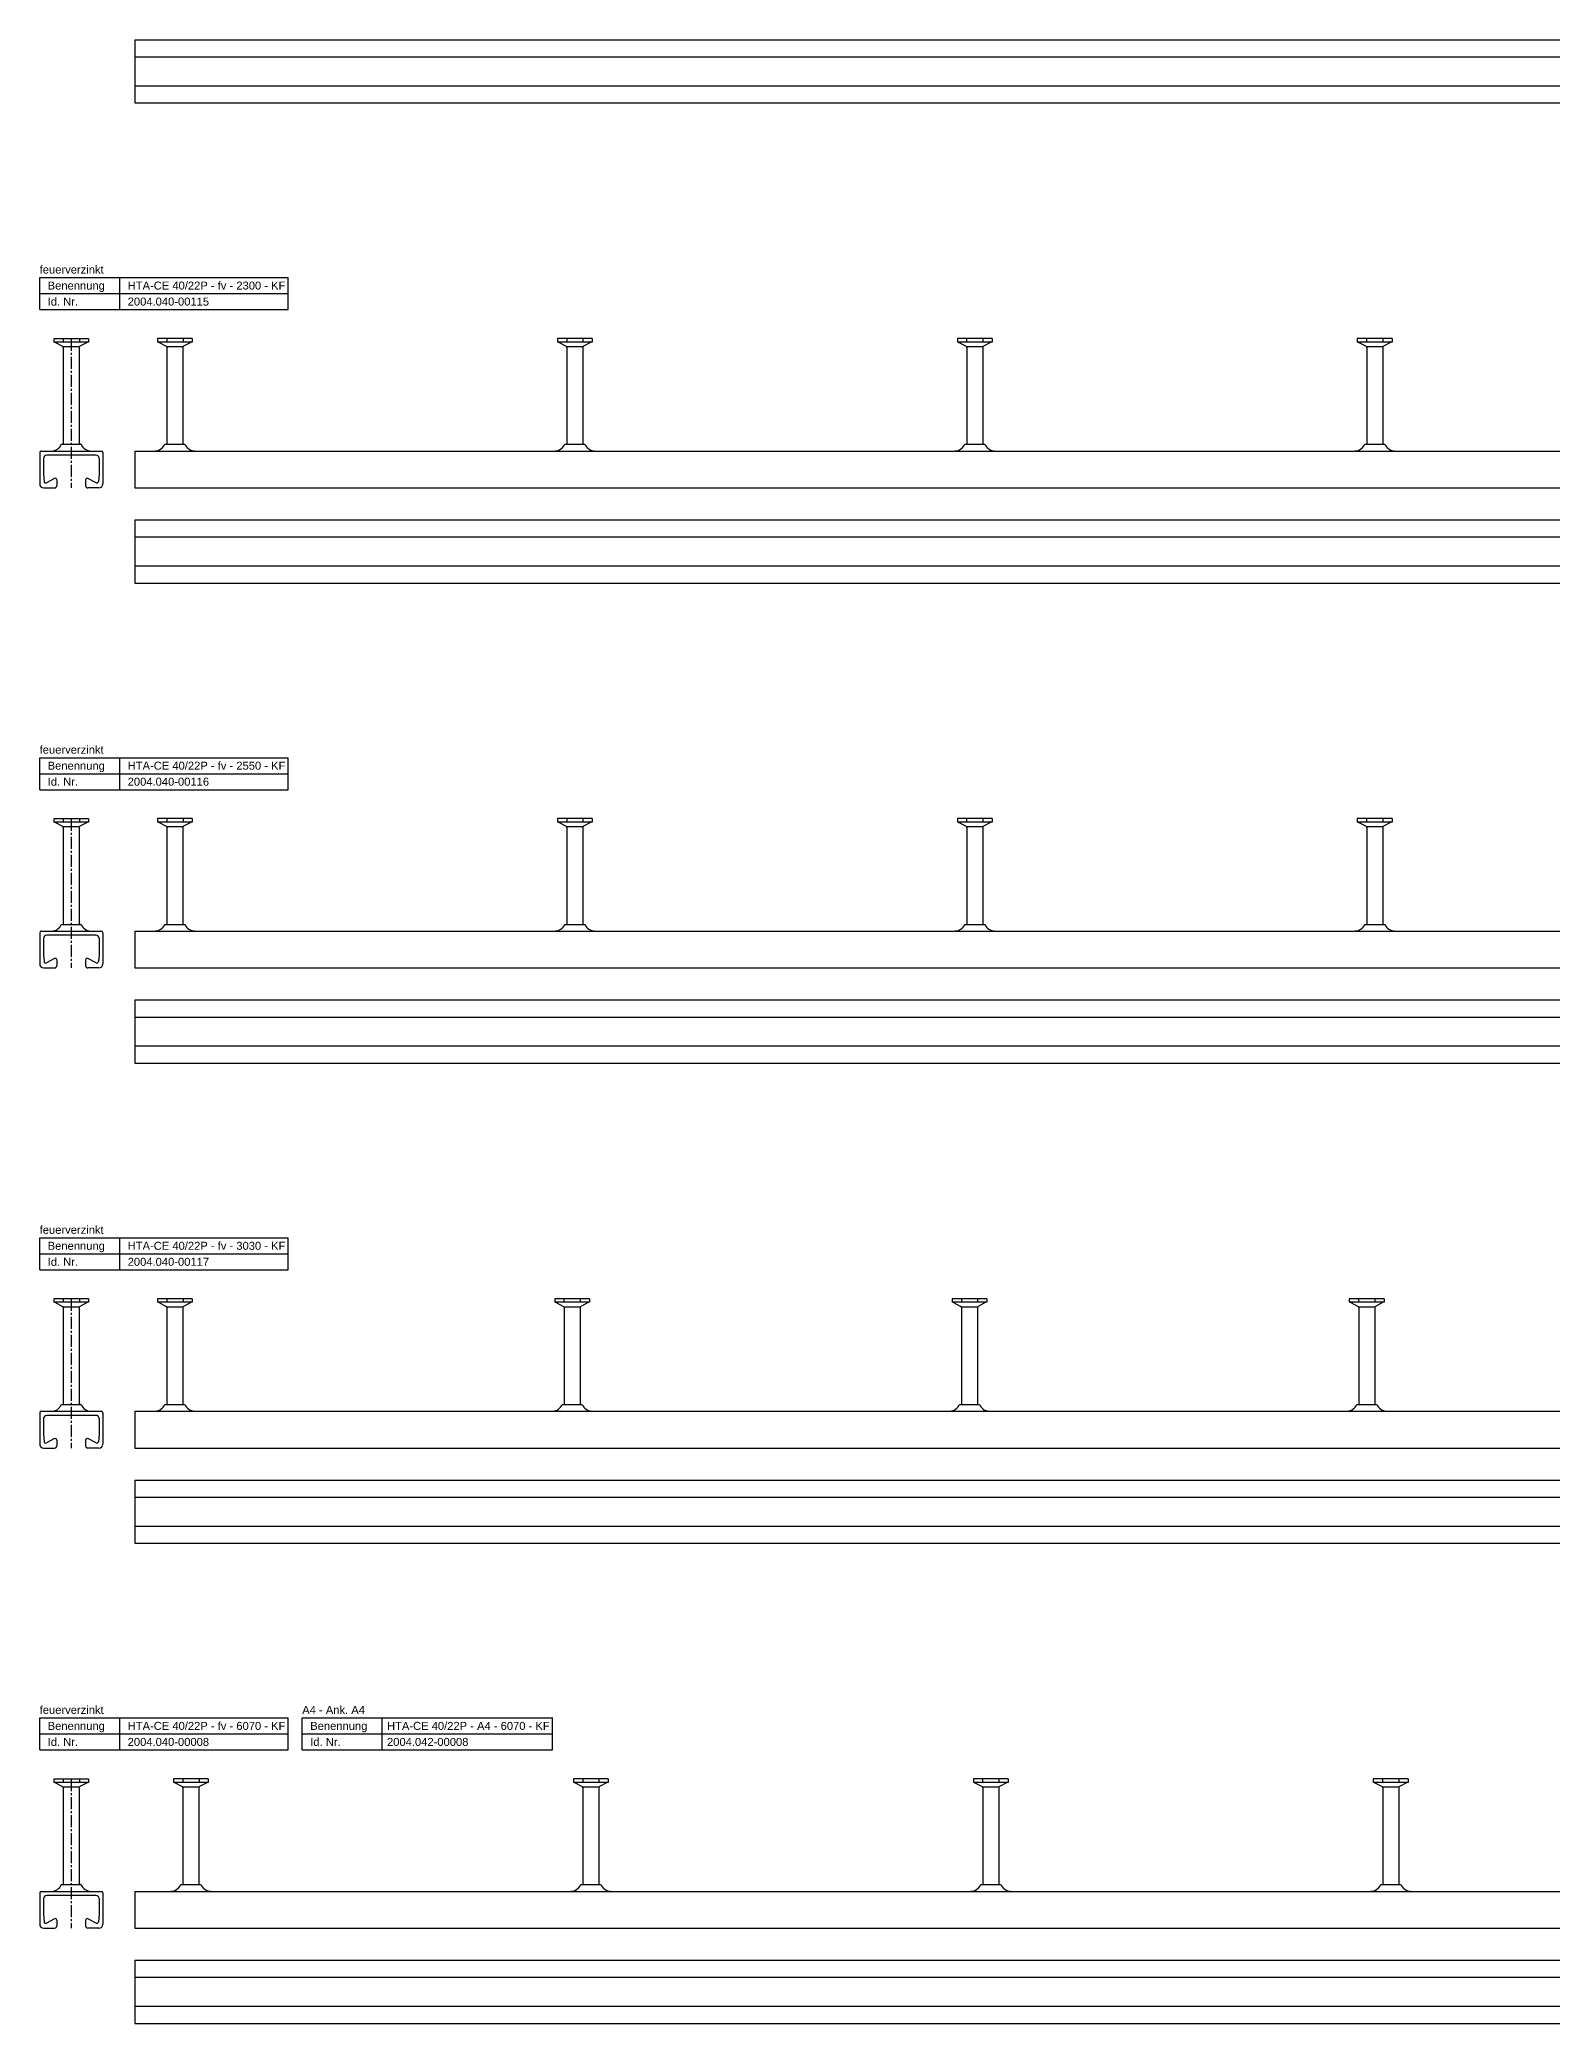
# Model space of a CAD drawing. Header units: millimetres. Extents: x 7205 to 13335, y -2256 to 2742.
# Drawn here: x 7205 to 8151, y -2256 to -1017 of the extents above; entities that cross this region are included whole.
import ezdxf

# ---------------------------------------------------------------- set-up
doc = ezdxf.new("R2010")
doc.units = ezdxf.units.MM
doc.header["$LTSCALE"] = 10
doc.header["$PDMODE"] = 35
doc.linetypes.add('MITTE2', pattern=[1.125, 0.75, -0.125, 0.125, -0.125])
doc.layers.get('DEFPOINTS').update_dxf_attribs({"linetype": 'CONTINUOUS'})
for name, color, linetype in [('ACHSEN', 1, 'MITTE2'), ('HALFEN', 2, 'CONTINUOUS'), ('TEXT3', 3, 'CONTINUOUS')]:
    doc.layers.add(name, color=color, linetype=linetype)
doc.styles.add('ARIAL50', font='arial.ttf', dxfattribs={"height": 5})

# ---------------------------------------------------------------- blocks, each defined once
blk = doc.blocks.new('*U3')
at = {"layer": 'HALFEN'}
for p, q in [((-10.9, 35.1), (-10.9, 32.9)), ((10.9, 35.1), (-10.9, 35.1)), ((10.9, 32.9), (-10.9, 32.9)), ((-10.3, 32.9), (-5.4, 30.3)), ((-5.1, 35), (-5.1, 33.1)), ((-5, 29.6), (-5, -30.9)), ((-4.8, 30.1), (4.8, 30.1)), ((5, 29.6), (5, -30.9)), ((5.1, 35), (5.1, 33.1)), ((10.3, 32.9), (5.4, 30.3)), ((10.9, 35.1), (10.9, 32.9)), ((-6.2, -30.9), (6.2, -30.9))]:
    blk.add_line(p, q, dxfattribs=at)
for centre, radius, start, end in [((-5.8, 29.6), 0.8, 0, 62.3005), ((5.8, 29.6), 0.8, 117.6995, 180), ((-12.5, -28.4), 6.7, 270.9954, 338.0812), ((12.5, -28.4), 6.7, 201.9188, 269.0046)]:
    blk.add_arc(centre, radius, start, end, dxfattribs=at)
at = {"layer": 'TEXT3'}
blk.add_line((-6.2, -30.9), (-5.7, -30.9), dxfattribs=at)
blk = doc.blocks.new('*U4')
at = {"layer": 'HALFEN', "color": 0, "linetype": 'ByBlock', "lineweight": -2, "transparency": 16777216}
for p in [(0, 0), (250, 0), (500, 0), (750, 0)]:
    blk.add_blockref('*U3', p, dxfattribs=at)

msp = doc.modelspace()

# ---------------------------------------------------------------- linework, layer by layer
at = {"layer": 'ACHSEN'}
for p, q in [((7225, -1203.5), (7225, -1296.7)), ((7225, -1503.5), (7225, -1596.7)), ((7225, -1803.5), (7225, -1896.7)), ((7225, -2103.5), (7225, -2196.7))]:
    msp.add_line(p, q, dxfattribs=at)
at = {"layer": 'DEFPOINTS', "color": 0, "linetype": 'ByBlock'}
for p in [(7231.3, -1269.5), (7231.3, -1269.5), (7231.3, -1569.5), (7231.3, -1569.5), (7231.3, -1869.5), (7231.3, -1869.5), (7231.3, -2169.5), (7231.3, -2169.5)]:
    msp.add_point(p, dxfattribs=at)
at = {"layer": 'HALFEN'}
for p, q in [((7264.8, -1016.7), (7264.8, -1056.2)), ((7264.8, -1016.7), (9314.8, -1016.7)), ((7264.8, -1027.4), (9314.8, -1027.4)), ((7264.8, -1045.4), (9314.8, -1045.4)), ((7264.8, -1056.2), (9314.8, -1056.2)), ((7205.3, -1165.3), (7360.7, -1165.3)), ((7205.3, -1185.3), (7205.3, -1165.3)), ((7205.3, -1175.3), (7360.7, -1175.3)), ((7255.3, -1185.3), (7255.3, -1165.3)), ((7360.7, -1185.3), (7360.7, -1165.3)), ((7205.3, -1185.3), (7360.7, -1185.3)), ((7214.1, -1203.5), (7214.1, -1205.6)), ((7235.9, -1203.5), (7214.1, -1203.5)), ((7235.9, -1205.6), (7214.1, -1205.6)), ((7214.7, -1205.6), (7219.6, -1208.2)), ((7220, -1203.5), (7220, -1205.5)), ((7220, -1208.9), (7220, -1269.5)), ((7220.2, -1208.4), (7229.8, -1208.4)), ((7230, -1208.9), (7230, -1269.5)), ((7230.1, -1203.5), (7230.1, -1205.5)), ((7235.4, -1205.6), (7230.5, -1208.2)), ((7235.9, -1203.5), (7235.9, -1205.6)), ((7278.9, -1203.4), (7278.9, -1205.6)), ((7300.7, -1203.4), (7278.9, -1203.4)), ((7300.7, -1205.6), (7278.9, -1205.6)), ((7279.5, -1205.6), (7284.4, -1208.2)), ((7284.7, -1203.5), (7284.7, -1205.5)), ((7284.8, -1208.9), (7284.8, -1269.5)), ((7285, -1208.4), (7294.5, -1208.4)), ((7294.8, -1208.9), (7294.8, -1269.5)), ((7294.9, -1203.5), (7294.9, -1205.5)), ((7300.1, -1205.6), (7295.2, -1208.2)), ((7300.7, -1203.4), (7300.7, -1205.6)), ((7528.9, -1203.4), (7528.9, -1205.6)), ((7550.7, -1203.4), (7528.9, -1203.4)), ((7550.7, -1205.6), (7528.9, -1205.6)), ((7529.5, -1205.6), (7534.4, -1208.2)), ((7534.7, -1203.5), (7534.7, -1205.5)), ((7534.8, -1208.9), (7534.8, -1269.5)), ((7535, -1208.4), (7544.5, -1208.4)), ((7544.8, -1208.9), (7544.8, -1269.5)), ((7544.9, -1203.5), (7544.9, -1205.5)), ((7550.1, -1205.6), (7545.2, -1208.2)), ((7550.7, -1203.4), (7550.7, -1205.6)), ((7778.9, -1203.4), (7778.9, -1205.6)), ((7800.7, -1203.4), (7778.9, -1203.4)), ((7800.7, -1205.6), (7778.9, -1205.6)), ((7779.5, -1205.6), (7784.4, -1208.2)), ((7784.7, -1203.5), (7784.7, -1205.5)), ((7784.8, -1208.9), (7784.8, -1269.5)), ((7785, -1208.4), (7794.5, -1208.4)), ((7794.8, -1208.9), (7794.8, -1269.5)), ((7794.9, -1203.5), (7794.9, -1205.5)), ((7800.1, -1205.6), (7795.2, -1208.2)), ((7800.7, -1203.4), (7800.7, -1205.6)), ((8028.9, -1203.4), (8028.9, -1205.6)), ((8050.7, -1203.4), (8028.9, -1203.4)), ((8050.7, -1205.6), (8028.9, -1205.6)), ((8029.5, -1205.6), (8034.4, -1208.2)), ((8034.7, -1203.5), (8034.7, -1205.5)), ((8034.8, -1208.9), (8034.8, -1269.5)), ((8035, -1208.4), (8044.5, -1208.4)), ((8044.8, -1208.9), (8044.8, -1269.5)), ((8044.9, -1203.5), (8044.9, -1205.5)), ((8050.1, -1205.6), (8045.2, -1208.2)), ((8050.7, -1203.4), (8050.7, -1205.6)), ((7205.3, -1274.7), (7205.3, -1294.2)), ((7206.3, -1273.7), (7243.8, -1273.7)), ((7240.4, -1276.3), (7209.7, -1276.3)), ((7218.8, -1269.5), (7231.3, -1269.5)), ((7244.8, -1274.7), (7244.8, -1294.2)), ((7264.8, -1273.7), (7264.8, -1296.7)), ((7264.8, -1273.7), (9564.8, -1273.7)), ((7283.5, -1269.5), (7296, -1269.5)), ((7533.5, -1269.5), (7546, -1269.5)), ((7783.5, -1269.5), (7796, -1269.5)), ((8033.5, -1269.5), (8046, -1269.5)), ((7207.7, -1278.3), (7207.7, -1288.2)), ((7207.7, -1288.2), (7208, -1292.7)), ((7242.4, -1288.2), (7242, -1292.7)), ((7242.4, -1278.1), (7242.4, -1288.2)), ((7207.8, -1296.7), (7214.5, -1296.7)), ((7214.6, -1290.8), (7209.5, -1293.5)), ((7216, -1291.7), (7216, -1295.2)), ((7234, -1291.7), (7234, -1295.2)), ((7240.6, -1293.5), (7235.5, -1290.8)), ((7242.3, -1296.7), (7235.5, -1296.7)), ((7264.8, -1296.7), (9564.8, -1296.7)), ((7264.8, -1316.7), (7264.8, -1356.2)), ((7264.8, -1316.7), (9564.8, -1316.7)), ((7264.8, -1327.4), (9564.8, -1327.4)), ((7264.8, -1345.4), (9564.8, -1345.4)), ((7264.8, -1356.2), (9564.8, -1356.2)), ((7205.3, -1465.3), (7360.7, -1465.3)), ((7205.3, -1485.3), (7205.3, -1465.3)), ((7255.3, -1485.3), (7255.3, -1465.3)), ((7360.7, -1485.3), (7360.7, -1465.3)), ((7205.3, -1475.3), (7360.7, -1475.3)), ((7205.3, -1485.3), (7360.7, -1485.3)), ((7214.1, -1503.5), (7214.1, -1505.6)), ((7235.9, -1503.5), (7214.1, -1503.5)), ((7235.9, -1505.6), (7214.1, -1505.6)), ((7214.7, -1505.6), (7219.6, -1508.2)), ((7220, -1503.5), (7220, -1505.5)), ((7220, -1508.9), (7220, -1569.5)), ((7220.2, -1508.4), (7229.8, -1508.4)), ((7230, -1508.9), (7230, -1569.5)), ((7230.1, -1503.5), (7230.1, -1505.5)), ((7235.4, -1505.6), (7230.5, -1508.2)), ((7235.9, -1503.5), (7235.9, -1505.6)), ((7278.9, -1503.4), (7278.9, -1505.6)), ((7300.7, -1503.4), (7278.9, -1503.4)), ((7300.7, -1505.6), (7278.9, -1505.6)), ((7279.5, -1505.6), (7284.4, -1508.2)), ((7284.7, -1503.5), (7284.7, -1505.5)), ((7284.8, -1508.9), (7284.8, -1569.5)), ((7285, -1508.4), (7294.5, -1508.4)), ((7294.8, -1508.9), (7294.8, -1569.5)), ((7294.9, -1503.5), (7294.9, -1505.5)), ((7300.1, -1505.6), (7295.2, -1508.2)), ((7300.7, -1503.4), (7300.7, -1505.6)), ((7528.9, -1503.4), (7528.9, -1505.6)), ((7550.7, -1503.4), (7528.9, -1503.4)), ((7550.7, -1505.6), (7528.9, -1505.6)), ((7529.5, -1505.6), (7534.4, -1508.2)), ((7534.7, -1503.5), (7534.7, -1505.5)), ((7534.8, -1508.9), (7534.8, -1569.5)), ((7535, -1508.4), (7544.5, -1508.4)), ((7544.8, -1508.9), (7544.8, -1569.5)), ((7544.9, -1503.5), (7544.9, -1505.5)), ((7550.1, -1505.6), (7545.2, -1508.2)), ((7550.7, -1503.4), (7550.7, -1505.6)), ((7778.9, -1503.4), (7778.9, -1505.6)), ((7800.7, -1503.4), (7778.9, -1503.4)), ((7800.7, -1505.6), (7778.9, -1505.6)), ((7779.5, -1505.6), (7784.4, -1508.2)), ((7784.7, -1503.5), (7784.7, -1505.5)), ((7784.8, -1508.9), (7784.8, -1569.5)), ((7785, -1508.4), (7794.5, -1508.4)), ((7794.8, -1508.9), (7794.8, -1569.5)), ((7794.9, -1503.5), (7794.9, -1505.5)), ((7800.1, -1505.6), (7795.2, -1508.2)), ((7800.7, -1503.4), (7800.7, -1505.6)), ((8028.9, -1503.4), (8028.9, -1505.6)), ((8050.7, -1503.4), (8028.9, -1503.4)), ((8050.7, -1505.6), (8028.9, -1505.6)), ((8029.5, -1505.6), (8034.4, -1508.2)), ((8034.7, -1503.5), (8034.7, -1505.5)), ((8034.8, -1508.9), (8034.8, -1569.5)), ((8035, -1508.4), (8044.5, -1508.4)), ((8044.8, -1508.9), (8044.8, -1569.5)), ((8044.9, -1503.5), (8044.9, -1505.5)), ((8050.1, -1505.6), (8045.2, -1508.2)), ((8050.7, -1503.4), (8050.7, -1505.6)), ((7206.3, -1573.7), (7243.8, -1573.7)), ((7218.8, -1569.5), (7231.3, -1569.5)), ((7264.8, -1573.7), (7264.8, -1596.7)), ((7264.8, -1573.7), (9814.8, -1573.7)), ((7283.5, -1569.5), (7296, -1569.5)), ((7533.5, -1569.5), (7546, -1569.5)), ((7783.5, -1569.5), (7796, -1569.5)), ((8033.5, -1569.5), (8046, -1569.5)), ((7205.3, -1574.7), (7205.3, -1594.2)), ((7207.7, -1578.3), (7207.7, -1588.2)), ((7240.4, -1576.3), (7209.7, -1576.3)), ((7242.4, -1578.1), (7242.4, -1588.2)), ((7244.8, -1574.7), (7244.8, -1594.2)), ((7207.7, -1588.2), (7208, -1592.7)), ((7207.8, -1596.7), (7214.5, -1596.7)), ((7214.6, -1590.8), (7209.5, -1593.5)), ((7216, -1591.7), (7216, -1595.2)), ((7234, -1591.7), (7234, -1595.2)), ((7240.6, -1593.5), (7235.5, -1590.8)), ((7242.3, -1596.7), (7235.5, -1596.7)), ((7242.4, -1588.2), (7242, -1592.7)), ((7264.8, -1596.7), (9814.8, -1596.7)), ((7264.8, -1616.7), (7264.8, -1656.2)), ((7264.8, -1616.7), (9814.8, -1616.7)), ((7264.8, -1627.4), (9814.8, -1627.4)), ((7264.8, -1645.4), (9814.8, -1645.4)), ((7264.8, -1656.2), (9814.8, -1656.2)), ((7205.3, -1765.3), (7360.7, -1765.3)), ((7205.3, -1785.3), (7205.3, -1765.3)), ((7255.3, -1785.3), (7255.3, -1765.3)), ((7360.7, -1785.3), (7360.7, -1765.3)), ((7205.3, -1775.3), (7360.7, -1775.3)), ((7205.3, -1785.3), (7360.7, -1785.3)), ((7214.1, -1803.5), (7214.1, -1805.6)), ((7235.9, -1803.5), (7214.1, -1803.5)), ((7235.9, -1805.6), (7214.1, -1805.6)), ((7214.7, -1805.6), (7219.6, -1808.2)), ((7220, -1803.5), (7220, -1805.5)), ((7220, -1808.9), (7220, -1869.5)), ((7220.2, -1808.4), (7229.8, -1808.4)), ((7230, -1808.9), (7230, -1869.5)), ((7230.1, -1803.5), (7230.1, -1805.5)), ((7235.4, -1805.6), (7230.5, -1808.2)), ((7235.9, -1803.5), (7235.9, -1805.6)), ((7278.9, -1803.4), (7278.9, -1805.6)), ((7300.7, -1803.4), (7278.9, -1803.4)), ((7300.7, -1805.6), (7278.9, -1805.6)), ((7279.5, -1805.6), (7284.4, -1808.2)), ((7284.7, -1803.5), (7284.7, -1805.5)), ((7284.8, -1808.9), (7284.8, -1869.5)), ((7285, -1808.4), (7294.5, -1808.4)), ((7294.8, -1808.9), (7294.8, -1869.5)), ((7294.9, -1803.5), (7294.9, -1805.5)), ((7300.1, -1805.6), (7295.2, -1808.2)), ((7300.7, -1803.4), (7300.7, -1805.6)), ((7527.2, -1803.4), (7527.2, -1805.6)), ((7549, -1803.4), (7527.2, -1803.4)), ((7549, -1805.6), (7527.2, -1805.6)), ((7527.8, -1805.6), (7532.7, -1808.2)), ((7533, -1803.5), (7533, -1805.5)), ((7533.1, -1808.9), (7533.1, -1869.5)), ((7533.3, -1808.4), (7542.9, -1808.4)), ((7543.1, -1808.9), (7543.1, -1869.5)), ((7543.2, -1803.5), (7543.2, -1805.5)), ((7548.5, -1805.6), (7543.6, -1808.2)), ((7549, -1803.4), (7549, -1805.6)), ((7775.6, -1803.4), (7775.6, -1805.6)), ((7797.4, -1803.4), (7775.6, -1803.4)), ((7797.4, -1805.6), (7775.6, -1805.6)), ((7776.1, -1805.6), (7781, -1808.2)), ((7781.4, -1803.5), (7781.4, -1805.5)), ((7781.5, -1808.9), (7781.5, -1869.5)), ((7781.6, -1808.4), (7791.2, -1808.4)), ((7791.5, -1803.5), (7791.5, -1805.5)), ((7791.5, -1808.9), (7791.5, -1869.5)), ((7796.8, -1805.6), (7791.9, -1808.2)), ((7797.4, -1803.4), (7797.4, -1805.6)), ((8023.9, -1803.4), (8023.9, -1805.6)), ((8045.7, -1803.4), (8023.9, -1803.4)), ((8045.7, -1805.6), (8023.9, -1805.6)), ((8024.5, -1805.6), (8029.4, -1808.2)), ((8029.7, -1803.5), (8029.7, -1805.5)), ((8029.8, -1808.9), (8029.8, -1869.5)), ((8030, -1808.4), (8039.5, -1808.4)), ((8039.8, -1808.9), (8039.8, -1869.5)), ((8039.9, -1803.5), (8039.9, -1805.5)), ((8045.1, -1805.6), (8040.2, -1808.2)), ((8045.7, -1803.4), (8045.7, -1805.6)), ((7218.8, -1869.5), (7231.3, -1869.5)), ((7283.5, -1869.5), (7296, -1869.5)), ((7531.9, -1869.5), (7544.4, -1869.5)), ((7780.2, -1869.5), (7792.7, -1869.5)), ((8028.5, -1869.5), (8041, -1869.5)), ((7205.3, -1874.7), (7205.3, -1894.2)), ((7206.3, -1873.7), (7243.8, -1873.7)), ((7207.7, -1878.3), (7207.7, -1888.2)), ((7240.4, -1876.3), (7209.7, -1876.3)), ((7242.4, -1878.1), (7242.4, -1888.2)), ((7244.8, -1874.7), (7244.8, -1894.2)), ((7264.8, -1873.7), (7264.8, -1896.7)), ((7264.8, -1873.7), (10294.8, -1873.7)), ((7207.7, -1888.2), (7208, -1892.7)), ((7214.6, -1890.8), (7209.5, -1893.5)), ((7216, -1891.7), (7216, -1895.2)), ((7234, -1891.7), (7234, -1895.2)), ((7240.6, -1893.5), (7235.5, -1890.8)), ((7242.4, -1888.2), (7242, -1892.7)), ((7207.8, -1896.7), (7214.5, -1896.7)), ((7242.3, -1896.7), (7235.5, -1896.7)), ((7264.8, -1896.7), (10294.8, -1896.7)), ((7264.8, -1916.7), (7264.8, -1956.2)), ((7264.8, -1916.7), (10294.8, -1916.7)), ((7264.8, -1927.4), (10294.8, -1927.4)), ((7264.8, -1945.4), (10294.8, -1945.4)), ((7264.8, -1956.2), (10294.8, -1956.2)), ((7205.3, -2065.3), (7360.7, -2065.3)), ((7205.3, -2085.3), (7205.3, -2065.3)), ((7255.3, -2085.3), (7255.3, -2065.3)), ((7360.7, -2085.3), (7360.7, -2065.3)), ((7369.4, -2085.3), (7369.4, -2065.3)), ((7369.4, -2065.3), (7525.9, -2065.3)), ((7419.4, -2085.3), (7419.4, -2065.3)), ((7525.9, -2085.3), (7525.9, -2065.3)), ((7205.3, -2075.3), (7360.7, -2075.3)), ((7369.4, -2075.3), (7525.9, -2075.3)), ((7205.3, -2085.3), (7360.7, -2085.3)), ((7369.4, -2085.3), (7525.9, -2085.3)), ((7214.1, -2103.5), (7214.1, -2105.6)), ((7235.9, -2103.5), (7214.1, -2103.5)), ((7235.9, -2105.6), (7214.1, -2105.6)), ((7214.7, -2105.6), (7219.6, -2108.2)), ((7220, -2103.5), (7220, -2105.5)), ((7230.1, -2103.5), (7230.1, -2105.5)), ((7235.4, -2105.6), (7230.5, -2108.2)), ((7235.9, -2103.5), (7235.9, -2105.6)), ((7220, -2108.9), (7220, -2169.5)), ((7220.2, -2108.4), (7229.8, -2108.4)), ((7230, -2108.9), (7230, -2169.5)), ((7205.3, -2174.7), (7205.3, -2194.2)), ((7206.3, -2173.7), (7243.8, -2173.7)), ((7207.7, -2178.3), (7207.7, -2188.2)), ((7240.4, -2176.3), (7209.7, -2176.3)), ((7218.8, -2169.5), (7231.3, -2169.5)), ((7242.4, -2178.1), (7242.4, -2188.2)), ((7244.8, -2174.7), (7244.8, -2194.2)), ((7264.8, -2173.7), (7264.8, -2196.7)), ((7264.8, -2173.7), (13334.8, -2173.7)), ((7207.7, -2188.2), (7208, -2192.7)), ((7214.6, -2190.8), (7209.5, -2193.5)), ((7216, -2191.7), (7216, -2195.2)), ((7234, -2191.7), (7234, -2195.2)), ((7240.6, -2193.5), (7235.5, -2190.8)), ((7242.4, -2188.2), (7242, -2192.7)), ((7207.8, -2196.7), (7214.5, -2196.7)), ((7242.3, -2196.7), (7235.5, -2196.7)), ((7264.8, -2196.7), (13334.8, -2196.7)), ((7264.8, -2216.7), (7264.8, -2256.2)), ((7264.8, -2216.7), (13334.8, -2216.7)), ((7264.8, -2227.4), (13334.8, -2227.4)), ((7264.8, -2245.4), (13334.8, -2245.4)), ((7264.8, -2256.2), (13334.8, -2256.2))]:
    msp.add_line(p, q, dxfattribs=at)
for centre, radius, start, end in [((7219.2, -1208.9), 0.8, 0, 62.3005), ((7230.8, -1208.9), 0.8, 117.6995, 180), ((7284, -1208.9), 0.8, 0, 62.3005), ((7295.6, -1208.9), 0.8, 117.6995, 180), ((7534, -1208.9), 0.8, 0, 62.3005), ((7545.6, -1208.9), 0.8, 117.6995, 180), ((7784, -1208.9), 0.8, 0, 62.3005), ((7795.6, -1208.9), 0.8, 117.6995, 180), ((8034, -1208.9), 0.8, 0, 62.3005), ((8045.6, -1208.9), 0.8, 117.6995, 180), ((7206.3, -1274.7), 1, 90, 180), ((7209.7, -1278.3), 2, 90, 180), ((7212.6, -1267), 6.7, 270.9954, 338.0812), ((7237.5, -1267), 6.7, 201.9188, 269.0046), ((7240.4, -1278.3), 2, 4.4416, 90), ((7243.8, -1274.7), 1, 0, 90), ((7277.3, -1266.9), 6.7, 270.9954, 338.0812), ((7302.3, -1266.9), 6.7, 201.9188, 269.0046), ((7527.3, -1266.9), 6.7, 270.9954, 338.0812), ((7552.3, -1266.9), 6.7, 201.9188, 269.0046), ((7777.3, -1266.9), 6.7, 270.9954, 338.0812), ((7802.3, -1266.9), 6.7, 201.9188, 269.0046), ((8027.3, -1266.9), 6.7, 270.9954, 338.0812), ((8052.3, -1266.9), 6.7, 201.9188, 269.0046), ((7207.8, -1294.2), 2.5, 180, 270), ((7209, -1292.6), 1, 184.4163, 298.6582), ((7214.5, -1295.2), 1.5, 270, 0), ((7215, -1291.7), 1, 0, 118.6582), ((7235, -1291.7), 1, 61.3418, 180), ((7235.5, -1295.2), 1.5, 180, 270), ((7241, -1292.6), 1, 241.3418, 355.5837), ((7242.3, -1294.2), 2.5, 270, 0), ((7219.2, -1508.9), 0.8, 0, 62.3005), ((7230.8, -1508.9), 0.8, 117.6995, 180), ((7284, -1508.9), 0.8, 0, 62.3005), ((7295.6, -1508.9), 0.8, 117.6995, 180), ((7534, -1508.9), 0.8, 0, 62.3005), ((7545.6, -1508.9), 0.8, 117.6995, 180), ((7784, -1508.9), 0.8, 0, 62.3005), ((7795.6, -1508.9), 0.8, 117.6995, 180), ((8034, -1508.9), 0.8, 0, 62.3005), ((8045.6, -1508.9), 0.8, 117.6995, 180), ((7206.3, -1574.7), 1, 90, 180), ((7212.6, -1567), 6.7, 270.9954, 338.0812), ((7237.5, -1567), 6.7, 201.9188, 269.0046), ((7243.8, -1574.7), 1, 0, 90), ((7277.3, -1566.9), 6.7, 270.9954, 338.0812), ((7302.3, -1566.9), 6.7, 201.9188, 269.0046), ((7527.3, -1566.9), 6.7, 270.9954, 338.0812), ((7552.3, -1566.9), 6.7, 201.9188, 269.0046), ((7777.3, -1566.9), 6.7, 270.9954, 338.0812), ((7802.3, -1566.9), 6.7, 201.9188, 269.0046), ((8027.3, -1566.9), 6.7, 270.9954, 338.0812), ((8052.3, -1566.9), 6.7, 201.9188, 269.0046), ((7209.7, -1578.3), 2, 90, 180), ((7240.4, -1578.3), 2, 4.4416, 90), ((7207.8, -1594.2), 2.5, 180, 270), ((7209, -1592.6), 1, 184.4163, 298.6582), ((7214.5, -1595.2), 1.5, 270, 0), ((7215, -1591.7), 1, 0, 118.6582), ((7235, -1591.7), 1, 61.3418, 180), ((7235.5, -1595.2), 1.5, 180, 270), ((7241, -1592.6), 1, 241.3418, 355.5837), ((7242.3, -1594.2), 2.5, 270, 0), ((7219.2, -1808.9), 0.8, 0, 62.3005), ((7230.8, -1808.9), 0.8, 117.6995, 180), ((7284, -1808.9), 0.8, 0, 62.3005), ((7295.6, -1808.9), 0.8, 117.6995, 180), ((7532.3, -1808.9), 0.8, 0, 62.3005), ((7543.9, -1808.9), 0.8, 117.6995, 180), ((7780.7, -1808.9), 0.8, 0, 62.3005), ((7792.3, -1808.9), 0.8, 117.6995, 180), ((8029, -1808.9), 0.8, 0, 62.3005), ((8040.6, -1808.9), 0.8, 117.6995, 180), ((7212.6, -1867), 6.7, 270.9954, 338.0812), ((7237.5, -1867), 6.7, 201.9188, 269.0046), ((7277.3, -1866.9), 6.7, 270.9954, 338.0812), ((7302.3, -1866.9), 6.7, 201.9188, 269.0046), ((7525.7, -1866.9), 6.7, 270.9954, 338.0812), ((7550.6, -1866.9), 6.7, 201.9188, 269.0046), ((7774, -1866.9), 6.7, 270.9954, 338.0812), ((7798.9, -1866.9), 6.7, 201.9188, 269.0046), ((8022.3, -1866.9), 6.7, 270.9954, 338.0812), ((8047.3, -1866.9), 6.7, 201.9188, 269.0046), ((7206.3, -1874.7), 1, 90, 180), ((7209.7, -1878.3), 2, 90, 180), ((7240.4, -1878.3), 2, 4.4416, 90), ((7243.8, -1874.7), 1, 0, 90), ((7207.8, -1894.2), 2.5, 180, 270), ((7209, -1892.6), 1, 184.4163, 298.6582), ((7214.5, -1895.2), 1.5, 270, 0), ((7215, -1891.7), 1, 0, 118.6582), ((7235, -1891.7), 1, 61.3418, 180), ((7235.5, -1895.2), 1.5, 180, 270), ((7241, -1892.6), 1, 241.3418, 355.5837), ((7242.3, -1894.2), 2.5, 270, 0), ((7219.2, -2108.9), 0.8, 0, 62.3005), ((7230.8, -2108.9), 0.8, 117.6995, 180), ((7206.3, -2174.7), 1, 90, 180), ((7209.7, -2178.3), 2, 90, 180), ((7212.6, -2167), 6.7, 270.9954, 338.0812), ((7237.5, -2167), 6.7, 201.9188, 269.0046), ((7240.4, -2178.3), 2, 4.4416, 90), ((7243.8, -2174.7), 1, 0, 90), ((7209, -2192.6), 1, 184.4163, 298.6582), ((7215, -2191.7), 1, 0, 118.6582), ((7235, -2191.7), 1, 61.3418, 180), ((7241, -2192.6), 1, 241.3418, 355.5837), ((7207.8, -2194.2), 2.5, 180, 270), ((7214.5, -2195.2), 1.5, 270, 0), ((7235.5, -2195.2), 1.5, 180, 270), ((7242.3, -2194.2), 2.5, 270, 0)]:
    msp.add_arc(centre, radius, start, end, dxfattribs=at)
at = {"layer": 'TEXT3'}
for p, q in [((7218.8, -1269.5), (7219.3, -1269.5)), ((7231.3, -1269.5), (7230.8, -1269.5)), ((7283.5, -1269.5), (7284.1, -1269.5)), ((7533.5, -1269.5), (7534.1, -1269.5)), ((7783.5, -1269.5), (7784.1, -1269.5)), ((8033.5, -1269.5), (8034.1, -1269.5)), ((7218.8, -1569.5), (7219.3, -1569.5)), ((7231.3, -1569.5), (7230.8, -1569.5)), ((7283.5, -1569.5), (7284.1, -1569.5)), ((7533.5, -1569.5), (7534.1, -1569.5)), ((7783.5, -1569.5), (7784.1, -1569.5)), ((8033.5, -1569.5), (8034.1, -1569.5)), ((7218.8, -1869.5), (7219.3, -1869.5)), ((7231.3, -1869.5), (7230.8, -1869.5)), ((7283.5, -1869.5), (7284.1, -1869.5)), ((7531.9, -1869.5), (7532.4, -1869.5)), ((7780.2, -1869.5), (7780.7, -1869.5)), ((8028.5, -1869.5), (8029.1, -1869.5)), ((7218.8, -2169.5), (7219.3, -2169.5)), ((7231.3, -2169.5), (7230.8, -2169.5))]:
    msp.add_line(p, q, dxfattribs=at)

# ---------------------------------------------------------------- block references
at = {"layer": 'HALFEN'}
msp.add_blockref('*U4', (7299.8, -2138.5), dxfattribs=at)

# ---------------------------------------------------------------- texts
at = {"layer": 'HALFEN', "style": 'ARIAL50'}
for s, p in [('feuerverzinkt', (7205.3, -1162.8)), ('Benennung', (7210.3, -1172.8)), ('HTA-CE 40/22P - fv - 2300 - KF', (7260.3, -1172.8)), ('Id. Nr.', (7210.3, -1182.8)), ('2004.040-00115', (7260.3, -1182.8)), ('feuerverzinkt', (7205.3, -1462.8)), ('Benennung', (7210.3, -1472.8)), ('HTA-CE 40/22P - fv - 2550 - KF', (7260.3, -1472.8)), ('Id. Nr.', (7210.3, -1482.8)), ('2004.040-00116', (7260.3, -1482.8)), ('feuerverzinkt', (7205.3, -1762.8)), ('Benennung', (7210.3, -1772.8)), ('HTA-CE 40/22P - fv - 3030 - KF', (7260.3, -1772.8)), ('Id. Nr.', (7210.3, -1782.8)), ('2004.040-00117', (7260.3, -1782.8)), ('feuerverzinkt', (7205.3, -2062.8)), ('A4 - Ank. A4', (7369.4, -2062.8)), ('Benennung', (7210.3, -2072.8)), ('HTA-CE 40/22P - fv - 6070 - KF', (7260.3, -2072.8)), ('Benennung', (7374.4, -2072.8)), ('HTA-CE 40/22P - A4 - 6070 - KF', (7422.4, -2072.8)), ('Id. Nr.', (7210.3, -2082.8)), ('2004.040-00008', (7260.3, -2082.8)), ('Id. Nr.', (7374.4, -2082.8)), ('2004.042-00008', (7422.4, -2082.8))]:
    msp.add_text(s, height=5, dxfattribs=at).set_placement(p)

doc.saveas('drawing.dxf')
